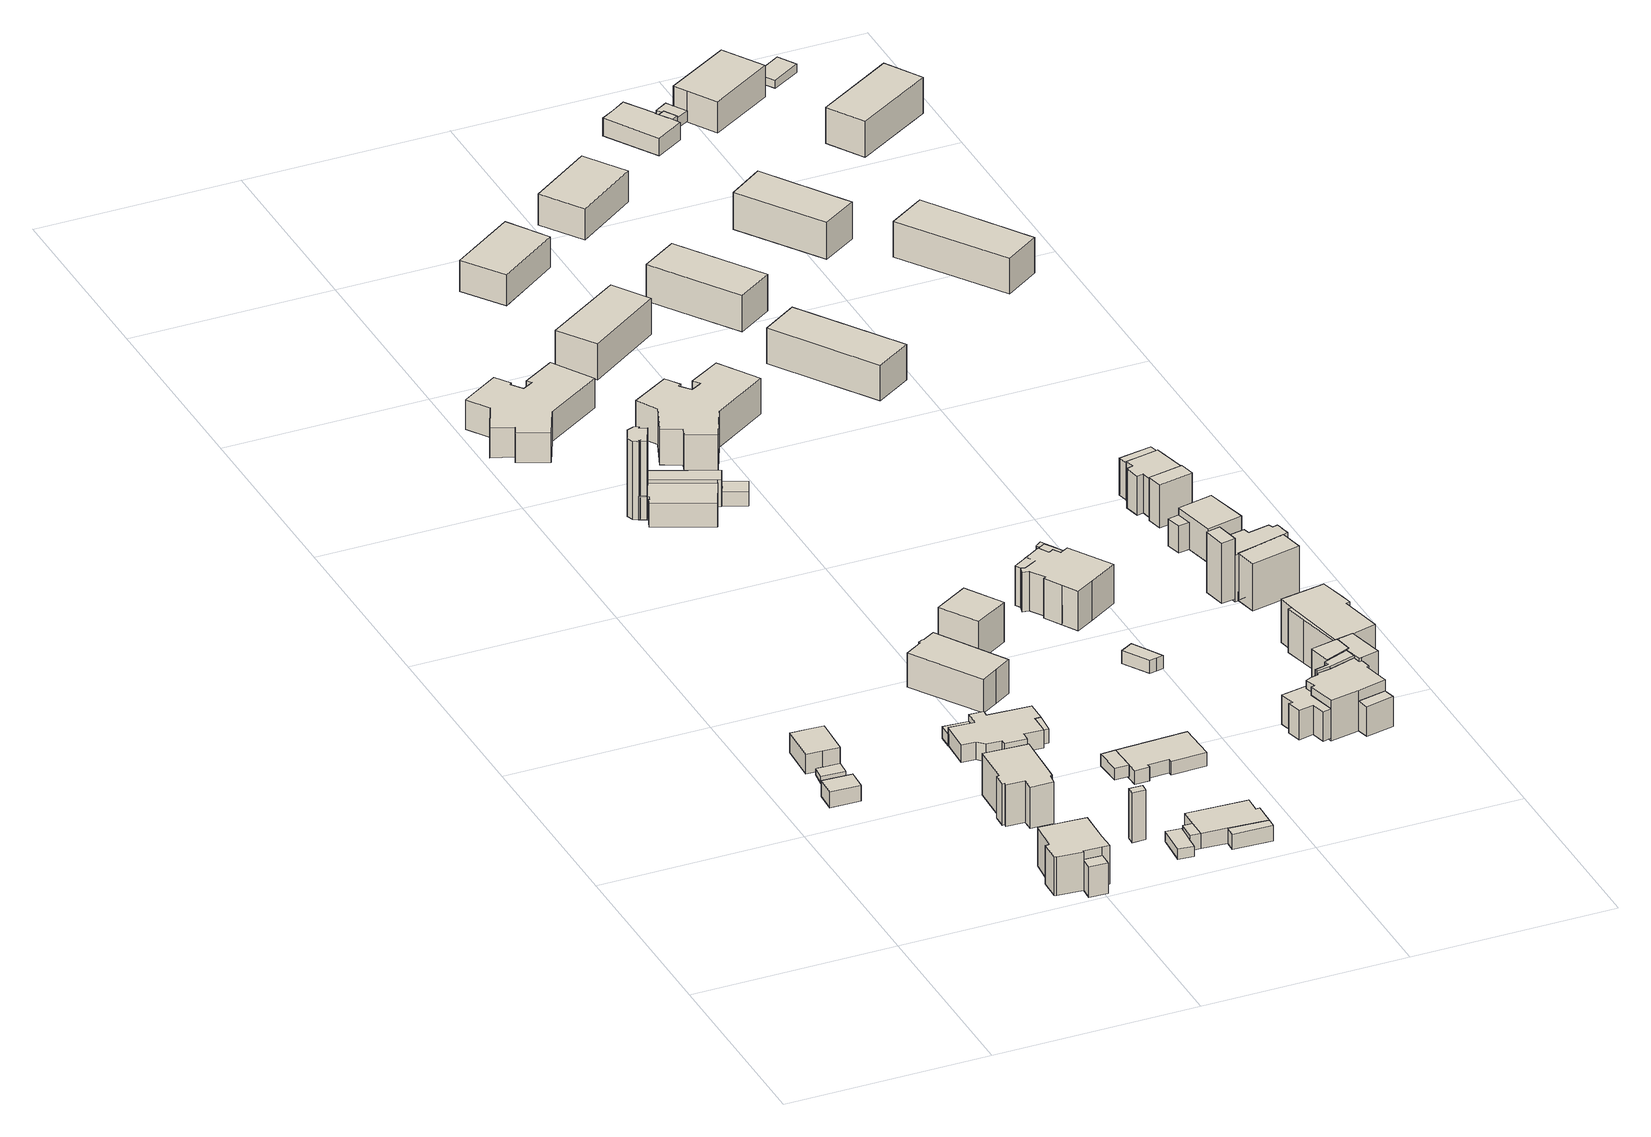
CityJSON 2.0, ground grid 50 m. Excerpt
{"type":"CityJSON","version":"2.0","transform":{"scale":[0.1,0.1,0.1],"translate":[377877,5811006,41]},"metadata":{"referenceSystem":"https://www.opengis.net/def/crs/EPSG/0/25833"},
"CityObjects":{
"building1":{"type":"Building","attributes":{"Gemeindeschluessel":"11000006","BezugspunktDach":"2200","function":"31001_2463","measuredHeight":3.98,"storeysAboveGround":1},"address":[{"country":"Germany","locality":"Berlin","thoroughfareNumber":"14 (1)","thoroughfareName":"Rolandstraße"}],"geometry":[{"type":"Solid","lod":"1","boundaries":[[[[0,1,2,3]],[[4,5,6,7]],[[4,7,3,2]],[[5,4,2,1]],[[6,5,1,0]],[[7,6,0,3]]]]}]},
"building2":{"type":"Building","attributes":{"Gemeindeschluessel":"11000006","BezugspunktDach":"2200","function":"31001_2463","measuredHeight":1.69,"storeysAboveGround":1},"address":[{"country":"Germany","locality":"Berlin","thoroughfareNumber":"16 (1)","thoroughfareName":"Rolandstraße"}],"geometry":[{"type":"Solid","lod":"1","boundaries":[[[[8,9,10,11]],[[12,13,14,15]],[[12,15,11,10]],[[13,12,10,9]],[[14,13,9,8]],[[15,14,8,11]]]]}]},
"building3":{"type":"Building","attributes":{"Gemeindeschluessel":"11000006","BezugspunktDach":"2200","function":"31001_1010","measuredHeight":6.37,"storeysAboveGround":1},"address":[{"country":"Germany","locality":"Berlin","thoroughfareNumber":"16","thoroughfareName":"Rolandstraße"}],"geometry":[{"type":"Solid","lod":"1","boundaries":[[[[16,17,18,19,20,21]],[[22,23,24,25,26,27]],[[22,27,21,20]],[[23,22,20,19]],[[24,23,19,18]],[[25,24,18,17]],[[26,25,17,16]],[[27,26,16,21]]]]}]},
"building4":{"type":"Building","attributes":{"Gemeindeschluessel":"11000006","function":"31001_1010"},"address":[{"country":"Germany","locality":"Berlin","thoroughfareNumber":"9","thoroughfareName":"Rolandstraße"}],"children":["building4-1","building4-2"]},
"building4-1":{"type":"BuildingPart","attributes":{"BezugspunktDach":"2200","measuredHeight":12.74,"storeysAboveGround":2},"parents":["building4"],"geometry":[{"type":"MultiSurface","lod":"1","boundaries":[[[28,29,30,31,32,33,34,35,36,37,38]],[[39,40,41,42,43,44,45,46,47,48,49]],[[39,49,38,37]],[[40,39,37,36]],[[41,40,36,35]],[[42,41,35,34]],[[43,42,34,33]],[[44,43,33,32]],[[45,44,32,31]],[[50,51,31,30]],[[52,50,46,30,29]],[[48,47,29,28]],[[49,48,28,38]],[[46,45,51,50]],[[47,46,50,52]]]}]},
"building4-2":{"type":"BuildingPart","attributes":{"BezugspunktDach":"2200","measuredHeight":7.76,"storeysAboveGround":2},"parents":["building4"],"geometry":[{"type":"Solid","lod":"1","boundaries":[[[[53,51,50,52,54]],[[47,46,45,55,56]],[[47,56,54,52]],[[55,45,51,53]],[[56,55,53,54]],[[46,47,52,50]],[[45,46,50,51]]]]}]},
"building5":{"type":"Building","attributes":{"Gemeindeschluessel":"11000006","BezugspunktDach":"2200","function":"31001_1010","measuredHeight":10.6,"storeysAboveGround":2},"address":[{"country":"Germany","locality":"Berlin","thoroughfareNumber":"13","thoroughfareName":"Rolandstraße"}],"geometry":[{"type":"Solid","lod":"1","boundaries":[[[[57,58,59,60,61,62,63,64,65,66,67,68]],[[69,70,71,72,73,74,75,76,77,78,79,80]],[[69,80,68,67]],[[70,69,67,66]],[[71,70,66,65]],[[72,71,65,64]],[[73,72,64,63]],[[74,73,63,62]],[[75,74,62,61]],[[76,75,61,60]],[[77,76,60,59]],[[78,77,59,58]],[[79,78,58,57]],[[80,79,57,68]]]]}]},
"building6":{"type":"Building","attributes":{"Gemeindeschluessel":"11000006","BezugspunktDach":"2200","function":"31001_2463","measuredHeight":2.96,"storeysAboveGround":1},"address":[{"country":"Germany","locality":"Berlin","thoroughfareNumber":"15 (1)","thoroughfareName":"Rolandstraße"}],"geometry":[{"type":"Solid","lod":"1","boundaries":[[[[81,82,83,84]],[[85,86,87,88]],[[85,88,84,83]],[[86,85,83,82]],[[87,86,82,81]],[[88,87,81,84]]]]}]},
"building7":{"type":"Building","attributes":{"Gemeindeschluessel":"11000006","BezugspunktDach":"2200","function":"31001_1000","measuredHeight":12.7,"storeysAboveGround":1},"address":[{"country":"Germany","locality":"Berlin","thoroughfareNumber":"9 (1)","thoroughfareName":"Rolandstraße"}],"geometry":[{"type":"Solid","lod":"1","boundaries":[[[[89,90,91,92]],[[93,94,95,96]],[[93,96,92,91]],[[94,93,91,90]],[[95,94,90,89]],[[96,95,89,92]]]]}]},
"building8":{"type":"Building","attributes":{"Gemeindeschluessel":"11000006","BezugspunktDach":"2200","function":"31001_1010","measuredHeight":4.6,"storeysAboveGround":1},"address":[{"country":"Germany","locality":"Berlin","thoroughfareNumber":"15","thoroughfareName":"Rolandstraße"}],"geometry":[{"type":"Solid","lod":"1","boundaries":[[[[97,98,99,100,101,102,103,104,105,106,107,108,109,110,111,112]],[[113,114,115,116,117,118,119,120,121,122,123,124,125,126,127,128]],[[113,128,112,111]],[[114,113,111,110]],[[115,114,110,109]],[[116,115,109,108]],[[117,116,108,107]],[[118,117,107,106]],[[119,118,106,105]],[[120,119,105,104]],[[121,120,104,103]],[[122,121,103,102]],[[123,122,102,101]],[[124,123,101,100]],[[125,124,100,99]],[[126,125,99,98]],[[127,126,98,97]],[[128,127,97,112]]]]}]},
"building9":{"type":"Building","attributes":{"Gemeindeschluessel":"11000006","BezugspunktDach":"2200","function":"31001_2463","measuredHeight":2.56,"storeysAboveGround":1},"address":[{"country":"Germany","locality":"Berlin","thoroughfareNumber":"11 (1)","thoroughfareName":"Rolandstraße"}],"geometry":[{"type":"Solid","lod":"1","boundaries":[[[[129,130,131,132,133,134,135]],[[136,137,138,139,140,141,142]],[[136,142,135,134]],[[137,136,134,133]],[[138,137,133,132]],[[139,138,132,131]],[[140,139,131,130]],[[141,140,130,129]],[[142,141,129,135]]]]}]},
"building10":{"type":"Building","attributes":{"Gemeindeschluessel":"11000006","BezugspunktDach":"2200","function":"51009_1610","measuredHeight":3.6,"storeysAboveGround":0},"address":[{"country":"Germany","locality":"Berlin"}],"geometry":[{"type":"Solid","lod":"1","boundaries":[[[[143,105,104,103]],[[144,145,146,147]],[[144,147,103,104]],[[145,144,104,105]],[[146,145,105,143]],[[147,146,143,103]]]]}]},
"building11":{"type":"Building","attributes":{"Gemeindeschluessel":"11000006","BezugspunktDach":"2200","function":"31001_1010","measuredHeight":10.45,"storeysAboveGround":2},"address":[{"country":"Germany","locality":"Berlin","thoroughfareNumber":"19, 19A, 19B","thoroughfareName":"Altvaterstraße"}],"geometry":[{"type":"Solid","lod":"1","boundaries":[[[[148,149,150,151,152,153,154,155,156,157]],[[158,159,160,161,162,163,164,165,166,167]],[[158,167,157,156]],[[159,158,156,155]],[[160,159,155,154]],[[161,160,154,153]],[[162,161,153,152]],[[163,162,152,151]],[[164,163,151,150]],[[165,164,150,149]],[[166,165,149,148]],[[167,166,148,157]]]]}]},
"building12":{"type":"Building","attributes":{"Gemeindeschluessel":"11000006","BezugspunktDach":"2200","function":"31001_1010","measuredHeight":7.57,"storeysAboveGround":2},"address":[{"country":"Germany","locality":"Berlin","thoroughfareNumber":"124A","thoroughfareName":"Am Schlachtensee"}],"geometry":[{"type":"Solid","lod":"1","boundaries":[[[[168,169,170,171,172,173,174,175,176,177,178,179,180,181,182]],[[183,184,185,186,187,188,189,190,191,192,193,194,195,196,197]],[[183,197,182,181]],[[184,183,181,180]],[[185,184,180,179]],[[186,185,179,178]],[[187,186,178,177]],[[188,187,177,176]],[[189,188,176,175]],[[190,189,175,174]],[[191,190,174,173]],[[192,191,173,172]],[[193,192,172,171]],[[194,193,171,170]],[[195,194,170,169]],[[196,195,169,168]],[[197,196,168,182]]]]}]},
"building13":{"type":"Building","attributes":{"Gemeindeschluessel":"11000006","function":"31001_1010"},"address":[{"country":"Germany","locality":"Berlin","thoroughfareNumber":"128","thoroughfareName":"Am Schlachtensee"}],"children":["building13-1","building13-2","building13-3"]},
"building13-1":{"type":"BuildingPart","attributes":{"BezugspunktDach":"2200","measuredHeight":7.8,"storeysAboveGround":2},"parents":["building13"],"geometry":[{"type":"MultiSurface","lod":"1","boundaries":[[[198,199,200,201,202,203,204,205,206,207,208,209,210,211]],[[212,213,214,215,216,217,218,219,220,221,222,223,224,225]],[[212,225,226,227,228]],[[213,212,210,228,229]],[[214,213,229,230,208]],[[215,214,230,231]],[[216,215,207,231,232]],[[217,216,206,232,233]],[[218,217,205,204]],[[219,218,204,203]],[[220,219,203,202]],[[221,220,202,201]],[[222,221,201,200]],[[223,222,200,199]],[[224,223,199,198]],[[225,224,198,211]],[[228,227,226,211,210]],[[229,228,210,209]],[[209,208,230,229]],[[231,230,208,207]],[[232,231,207,206]],[[233,232,206,205]]]}]},
"building13-2":{"type":"BuildingPart","attributes":{"BezugspunktDach":"2200","measuredHeight":7.59,"storeysAboveGround":2},"parents":["building13"],"geometry":[{"type":"MultiSurface","lod":"1","boundaries":[[[234,235,236,237,238,239]],[[240,241,242,243,218,244]],[[240,244,245,246]],[[241,240,238,237]],[[242,241,237,236]],[[243,242,236,235]],[[218,243,235,234]],[[244,218,217,233,245,239]],[[234,247,205,204,218]],[[246,245,248,239,238]],[[205,217,218,204]],[[239,245,233,205,247]]]}]},
"building13-3":{"type":"BuildingPart","attributes":{"BezugspunktDach":"2200","measuredHeight":19.91,"storeysAboveGround":2},"parents":["building13"],"geometry":[{"type":"MultiSurface","lod":"1","boundaries":[[[249,250,251,252,253,254,255,256,257,258,259,260]],[[261,262,246,245,233,231,230,229,228,227,263,264]],[[261,264,260,259]],[[262,261,259,258]],[[246,262,258,257]],[[239,238,246,257,256]],[[233,245,256,255]],[[231,207,206,205,233,255,254]],[[208,207,254,253]],[[229,209,208,253,252]],[[228,210,209,252,251]],[[211,210,265,251,250]],[[263,227,250,249]],[[264,263,249,260]],[[245,246,238,239]],[[232,206,207,231]],[[233,205,206,232]],[[230,231,207,208]],[[230,266,208,209,229]],[[229,209,210,228]],[[227,228,265,210,211]]]}]},
"building14":{"type":"Building","attributes":{"Gemeindeschluessel":"11000006","BezugspunktDach":"2200","function":"31001_2463","measuredHeight":3.05,"storeysAboveGround":1},"address":[{"country":"Germany","locality":"Berlin","thoroughfareNumber":"11A (1)","thoroughfareName":"Rolandstraße"}],"geometry":[{"type":"Solid","lod":"1","boundaries":[[[[267,268,269,270]],[[271,272,273,274]],[[271,274,270,269]],[[272,271,269,268]],[[273,272,268,267]],[[274,273,267,270]]]]}]},
"building15":{"type":"Building","attributes":{"Gemeindeschluessel":"11000006","function":"31001_1010"},"address":[{"country":"Germany","locality":"Berlin","thoroughfareNumber":"11","thoroughfareName":"Rolandstraße"}],"children":["building15-1","building15-2","building15-3"]},
"building15-1":{"type":"BuildingPart","attributes":{"BezugspunktDach":"2200","measuredHeight":3.89,"storeysAboveGround":1},"parents":["building15"],"geometry":[{"type":"Solid","lod":"1","boundaries":[[[[275,276,277,278,279,280,281,282]],[[283,284,285,286,287,288,289,290]],[[284,283,281,280]],[[285,284,280,279]],[[286,285,279,278]],[[287,286,278,277]],[[288,287,277,276]],[[290,289,275,282]],[[283,290,282,281]],[[289,288,276,275]]]]}]},
"building15-2":{"type":"BuildingPart","attributes":{"BezugspunktDach":"2200","measuredHeight":3.89,"storeysAboveGround":1},"parents":["building15"],"geometry":[{"type":"Solid","lod":"1","boundaries":[[[[282,281,291,292]],[[293,283,290,294]],[[293,294,292,291]],[[283,293,291,281]],[[294,290,282,292]],[[290,283,281,282]]]]}]},
"building15-3":{"type":"BuildingPart","attributes":{"BezugspunktDach":"2200","measuredHeight":3.89,"storeysAboveGround":1},"parents":["building15"],"geometry":[{"type":"Solid","lod":"1","boundaries":[[[[295,276,275,296]],[[289,288,297,298]],[[289,298,296,275]],[[297,288,276,295]],[[298,297,295,296]],[[288,289,275,276]]]]}]},
"building16":{"type":"Building","attributes":{"Gemeindeschluessel":"11000006","BezugspunktDach":"2200","function":"31001_1010","measuredHeight":3.56,"storeysAboveGround":1},"address":[{"country":"Germany","locality":"Berlin","thoroughfareNumber":"11A","thoroughfareName":"Rolandstraße"}],"geometry":[{"type":"Solid","lod":"1","boundaries":[[[[268,299,300,301,302,303,304,305,269]],[[306,307,308,309,310,311,312,313,314]],[[306,314,269,305]],[[307,306,305,304]],[[308,307,304,303]],[[309,308,303,302]],[[310,309,302,301]],[[311,310,301,300]],[[312,311,300,299]],[[313,312,299,268]],[[314,313,268,269]]]]}]},
"building17":{"type":"Building","attributes":{"Gemeindeschluessel":"11000006","BezugspunktDach":"2200","function":"31001_2460","measuredHeight":4.13,"storeysAboveGround":1},"address":[{"country":"Germany","locality":"Berlin","thoroughfareNumber":"128 (1)","thoroughfareName":"Am Schlachtensee"}],"geometry":[{"type":"Solid","lod":"1","boundaries":[[[[315,316,317,318,319,320]],[[321,322,323,324,325,326]],[[321,326,320,319]],[[322,321,319,318]],[[323,322,318,317]],[[324,323,317,316]],[[325,324,316,315]],[[326,325,315,320]]]]}]},
"building18":{"type":"Building","attributes":{"Gemeindeschluessel":"11000006","BezugspunktDach":"2200","function":"31001_1010","measuredHeight":12.45,"storeysAboveGround":2},"address":[{"country":"Germany","locality":"Berlin","thoroughfareNumber":"18","thoroughfareName":"Altvaterstraße"}],"geometry":[{"type":"Solid","lod":"1","boundaries":[[[[327,328,329,330]],[[331,332,333,334]],[[331,334,330,329]],[[332,331,329,328]],[[333,332,328,327]],[[334,333,327,330]]]]}]},
"building19":{"type":"Building","attributes":{"Gemeindeschluessel":"11000006","BezugspunktDach":"2200","function":"31001_1010","measuredHeight":9.22,"storeysAboveGround":2},"address":[{"country":"Germany","locality":"Berlin","thoroughfareNumber":"124","thoroughfareName":"Am Schlachtensee"}],"geometry":[{"type":"Solid","lod":"1","boundaries":[[[[335,336,337,338,339,340,341,342,343,344,345,346,347,348,349]],[[350,351,352,353,354,355,356,357,358,359,360,361,362,363,364]],[[350,364,349,348]],[[351,350,348,347]],[[352,351,347,346]],[[353,352,346,345]],[[354,353,345,344]],[[355,354,344,343]],[[356,355,343,342]],[[357,356,342,341]],[[358,357,341,340]],[[359,358,340,339]],[[360,359,339,338]],[[361,360,338,337]],[[362,361,337,336]],[[363,362,336,335]],[[364,363,335,349]]]]}]},
"building20":{"type":"Building","attributes":{"Gemeindeschluessel":"11000006","BezugspunktDach":"2200","function":"31001_1010","measuredHeight":11.26,"storeysAboveGround":2},"address":[{"country":"Germany","locality":"Berlin","thoroughfareNumber":"39, 41, 43","thoroughfareName":"Marinesteig"}],"geometry":[{"type":"Solid","lod":"1","boundaries":[[[[365,366,367,368]],[[369,370,371,372]],[[369,372,368,367]],[[370,369,367,366]],[[371,370,366,365]],[[372,371,365,368]]]]}]},
"building21":{"type":"Building","attributes":{"Gemeindeschluessel":"11000006","BezugspunktDach":"2200","function":"31001_1000","measuredHeight":3.62,"storeysAboveGround":1},"address":[{"country":"Germany","locality":"Berlin","thoroughfareNumber":"17 (2)","thoroughfareName":"Altvaterstraße"}],"geometry":[{"type":"Solid","lod":"1","boundaries":[[[[373,374,375,376,377]],[[378,379,380,381,382]],[[378,382,377,376]],[[379,378,376,375]],[[380,379,375,374]],[[381,380,374,373]],[[382,381,373,377]]]]}]},
"building22":{"type":"Building","attributes":{"Gemeindeschluessel":"11000006","BezugspunktDach":"2200","function":"31001_1010","measuredHeight":9.57,"storeysAboveGround":3},"address":[{"country":"Germany","locality":"Berlin","thoroughfareNumber":"40, 42","thoroughfareName":"Marinesteig"}],"geometry":[{"type":"Solid","lod":"1","boundaries":[[[[383,384,385,386]],[[387,388,389,390]],[[387,390,386,385]],[[388,387,385,384]],[[389,388,384,383]],[[390,389,383,386]]]]}]},
"building23":{"type":"Building","attributes":{"Gemeindeschluessel":"11000006","function":"31001_1010"},"address":[{"country":"Germany","locality":"Berlin","thoroughfareNumber":"17","thoroughfareName":"Altvaterstraße"}],"children":["building23-1","building23-2","building23-3"]},
"building23-1":{"type":"BuildingPart","attributes":{"BezugspunktDach":"2200","measuredHeight":10.04,"storeysAboveGround":2},"parents":["building23"],"geometry":[{"type":"Solid","lod":"1","boundaries":[[[[391,392,393,394,395,396,397,398,399,400,401,402,403,404,405,406]],[[407,408,409,410,411,412,413,414,415,416,417,418,419,420,421,422]],[[407,422,406,405]],[[408,407,405,404]],[[409,408,404,403]],[[410,409,403,402]],[[411,410,402,401]],[[412,411,401,400]],[[413,412,400,399]],[[414,413,399,398]],[[415,414,398,397]],[[416,415,397,396]],[[417,416,396,395]],[[418,417,395,394]],[[419,418,394,393]],[[420,419,393,392]],[[421,420,392,391]],[[422,421,391,406]]]]}]},
"building23-2":{"type":"BuildingPart","attributes":{"BezugspunktDach":"2200","measuredHeight":10.02,"storeysAboveGround":2},"parents":["building23"],"geometry":[{"type":"Solid","lod":"1","boundaries":[[[[391,423,424,405,406]],[[425,426,427,428,429]],[[425,429,406,405]],[[426,425,405,424]],[[427,426,424,423]],[[428,427,423,391]],[[429,428,391,406]]]]}]},
"building23-3":{"type":"BuildingPart","attributes":{"BezugspunktDach":"2200","measuredHeight":4.85,"storeysAboveGround":2},"parents":["building23"],"geometry":[{"type":"Solid","lod":"1","boundaries":[[[[430,431,432,433]],[[434,435,436,437]],[[434,437,433,432]],[[435,434,432,431]],[[436,435,431,430]],[[437,436,430,433]]]]}]},
"building24":{"type":"Building","attributes":{"Gemeindeschluessel":"11000006","BezugspunktDach":"2200","function":"31001_2463","measuredHeight":3.45,"storeysAboveGround":1},"address":[{"country":"Germany","locality":"Berlin","thoroughfareNumber":"17 (1)","thoroughfareName":"Altvaterstraße"}],"geometry":[{"type":"Solid","lod":"1","boundaries":[[[[438,439,440,441]],[[442,443,444,445]],[[442,445,441,440]],[[443,442,440,439]],[[444,443,439,438]],[[445,444,438,441]]]]}]},
"building25":{"type":"Building","attributes":{"Gemeindeschluessel":"11000006","BezugspunktDach":"2200","function":"31001_1000","measuredHeight":2.16,"storeysAboveGround":1},"address":[{"country":"Germany","locality":"Berlin","thoroughfareNumber":"2 (2)","thoroughfareName":"Krottnaurerstraße"}],"geometry":[{"type":"Solid","lod":"1","boundaries":[[[[446,447,448,449]],[[450,451,452,453]],[[450,453,449,448]],[[451,450,448,447]],[[452,451,447,446]],[[453,452,446,449]]]]}]},
"building26":{"type":"Building","attributes":{"Gemeindeschluessel":"11000006","function":"31001_1010"},"address":[{"country":"Germany","locality":"Berlin","thoroughfareNumber":"4, 6","thoroughfareName":"Krottnaurerstraße"}],"children":["building26-1","building26-2","building26-3","building26-4","building26-5","building26-6","building26-7","building26-8","building26-9"]},
"building26-1":{"type":"BuildingPart","attributes":{"BezugspunktDach":"2200","measuredHeight":11.11,"storeysAboveGround":3},"parents":["building26"],"geometry":[{"type":"MultiSurface","lod":"1","boundaries":[[[454,455,456,457,458,459,460,461,462,463,464]],[[465,466,467,468,469,470,471,472,473,474,475]],[[465,475,464,463]],[[466,476,477,463,462]],[[467,466,462,461]],[[468,467,461,460]],[[469,468,460,459]],[[470,469,459,458]],[[471,470,458,457]],[[475,474,454,464]],[[477,476,466,465]],[[472,471,457,456]],[[473,478,479,455]],[[472,480,456,479,478]],[[481,474,473,455,454]]]}]},
"building26-2":{"type":"BuildingPart","attributes":{"BezugspunktDach":"2200","measuredHeight":7.58,"storeysAboveGround":3},"parents":["building26"],"geometry":[{"type":"Solid","lod":"1","boundaries":[[[[482,483,484,485]],[[486,487,488,489]],[[487,486,484,483]],[[488,487,483,482]],[[489,488,482,485]],[[486,489,485,484]]]]}]},
"building26-3":{"type":"BuildingPart","attributes":{"BezugspunktDach":"2200","measuredHeight":10.4,"storeysAboveGround":3},"parents":["building26"],"geometry":[{"type":"MultiSurface","lod":"1","boundaries":[[[490,491,492,493,494,495,496,497,498,499,500,501,502,503,504,505]],[[506,507,508,509,510,511,512,513,514,515,516,517,486,489,518,519]],[[520,521,505,504]],[[506,519,522,523]],[[524,520,504,503]],[[507,506,525,523,526]],[[508,507,526,527,528,524,503,502]],[[509,508,502,501]],[[510,509,501,500]],[[515,514,496,495]],[[516,515,495,494]],[[517,516,494,493]],[[485,484,486,492,491]],[[518,489,491,490]],[[519,518,490,505],[529,522,521,530]],[[523,522,521,520]],[[526,523,525,520,524]],[[524,528,527,526]],[[510,500,499,511]],[[512,511,499,498]],[[513,512,498,497]],[[513,497,496,514]],[[489,486,484,485]],[[521,522,529,530]]]}]},
"building26-4":{"type":"BuildingPart","attributes":{"BezugspunktDach":"2200","measuredHeight":11.05,"storeysAboveGround":3},"parents":["building26"],"geometry":[{"type":"MultiSurface","lod":"1","boundaries":[[[531,532,533,534,535,536,537,538]],[[539,540,541,542,512,511,510,543]],[[539,543,538,537]],[[540,539,537,536]],[[541,540,536,535]],[[499,498,533,532]],[[500,499,511,532,531]],[[543,510,531,538]],[[542,541,535,534]],[[511,512,498,499]],[[510,511,499,500]]]}]},
"building26-5":{"type":"BuildingPart","attributes":{"BezugspunktDach":"2200","measuredHeight":11.18,"storeysAboveGround":3},"parents":["building26"],"geometry":[{"type":"MultiSurface","lod":"1","boundaries":[[[544,545,546,547]],[[478,548,541,549]],[[479,455,550,551,549,547,546]],[[535,534,552,544]],[[549,541,544,547]],[[478,473,455,479]],[[473,553,551,550,455]],[[548,478,546,545]],[[541,542,534,535]],[[542,548,545,552,534]]]}]},
"building26-6":{"type":"BuildingPart","attributes":{"BezugspunktDach":"2200","measuredHeight":11.21,"storeysAboveGround":3},"parents":["building26"],"geometry":[{"type":"MultiSurface","lod":"1","boundaries":[[[545,552,554,555,556,557,558,546]],[[472,471,559,514,513,542,548,478]],[[560,456,479,478,546,558]],[[471,457,456,561,558,557]],[[559,471,557,556]],[[514,559,556,555]],[[497,496,555,554]],[[534,533,498,497,554,552]],[[562,512,542]],[[545,548,545,546]],[[472,478,479,456,560]],[[472,561,456,457,471]],[[513,514,496,497]],[[513,497,498,512,562]],[[542,512,498,533,534]],[[548,542,534,552,545]],[[478,548,545,546]]]}]},
"building26-7":{"type":"BuildingPart","attributes":{"BezugspunktDach":"2200","measuredHeight":11.11,"storeysAboveGround":3},"parents":["building26"],"geometry":[{"type":"Solid","lod":"1","boundaries":[[[[563,550,455,454,564]],[[474,473,551,565,566]],[[474,566,564,454]],[[565,551,550,563]],[[566,565,563,564]],[[474,454,455,473]],[[551,473,455,550]]]]}]},
"building26-8":{"type":"BuildingPart","attributes":{"BezugspunktDach":"2200","measuredHeight":9.37,"storeysAboveGround":3},"parents":["building26"],"geometry":[{"type":"Solid","lod":"1","boundaries":[[[[477,476,567,568]],[[569,466,465,570]],[[569,570,568,567]],[[466,569,567,476]],[[570,465,477,568]],[[465,466,476,477]]]]}]},
"building26-9":{"type":"BuildingPart","attributes":{"BezugspunktDach":"2200","measuredHeight":7.49,"storeysAboveGround":3},"parents":["building26"],"geometry":[{"type":"Solid","lod":"1","boundaries":[[[[571,572,573,530,521,520,524,528,574,575,576,577]],[[578,579,580,527,526,523,522,529,581,582,583,584]],[[578,584,577,576]],[[579,578,576,575]],[[580,579,575,574]],[[527,580,574,528]],[[581,529,530,573]],[[582,581,573,572]],[[583,582,572,571]],[[584,583,571,577]],[[527,528,524,526]],[[523,526,524,520]],[[522,523,520,521]],[[522,521,530,529]]]]}]},
"building27":{"type":"Building","attributes":{"Gemeindeschluessel":"11000006","BezugspunktDach":"2200","function":"31001_1010","measuredHeight":11.4,"storeysAboveGround":2},"address":[{"country":"Germany","locality":"Berlin","thoroughfareNumber":"37","thoroughfareName":"Marinesteig"}],"geometry":[{"type":"Solid","lod":"1","boundaries":[[[[585,586,587,588]],[[589,590,591,592]],[[589,592,588,587]],[[590,589,587,586]],[[591,590,586,585]],[[592,591,585,588]]]]}]},
"building28":{"type":"Building","attributes":{"Gemeindeschluessel":"11000006","BezugspunktDach":"2200","function":"31001_1010","measuredHeight":11.36,"storeysAboveGround":2},"address":[{"country":"Germany","locality":"Berlin","thoroughfareNumber":"122, 122A, 122B, 122C","thoroughfareName":"Am Schlachtensee"}],"geometry":[{"type":"Solid","lod":"1","boundaries":[[[[593,594,595,596]],[[597,598,599,600]],[[597,600,596,595]],[[598,597,595,594]],[[599,598,594,593]],[[600,599,593,596]]]]}]},
"building29":{"type":"Building","attributes":{"Gemeindeschluessel":"11000006","BezugspunktDach":"2200","function":"31001_1010","measuredHeight":10.23,"storeysAboveGround":3},"address":[{"country":"Germany","locality":"Berlin","thoroughfareNumber":"36, 38","thoroughfareName":"Marinesteig"}],"geometry":[{"type":"Solid","lod":"1","boundaries":[[[[601,602,603,604,605]],[[606,607,608,609,610]],[[606,610,605,604]],[[607,606,604,603]],[[608,607,603,602]],[[609,608,602,601]],[[610,609,601,605]]]]}]},
"building30":{"type":"Building","attributes":{"Gemeindeschluessel":"11000006","function":"31001_1010"},"address":[{"country":"Germany","locality":"Berlin","thoroughfareNumber":"2B","thoroughfareName":"Krottnaurerstraße"}],"children":["building30-1","building30-2","building30-3"]},
"building30-1":{"type":"BuildingPart","attributes":{"BezugspunktDach":"2200","measuredHeight":12.66,"storeysAboveGround":3},"parents":["building30"],"geometry":[{"type":"MultiSurface","lod":"1","boundaries":[[[611,612,613,614,615,616,617,618,619,620,621,622,623,624,625,626,627]],[[628,629,630,631,632,633,634,635,636,637,638,639,640,641,642,643,644]],[[628,644,627,626]],[[629,628,626,625]],[[630,629,625,624]],[[631,630,624,623]],[[632,631,623,622]],[[633,632,622,621]],[[634,633,621,620]],[[635,634,620,619]],[[636,635,619,618]],[[637,636,618,617]],[[638,637,617,616]],[[639,638,645,639,615]],[[641,640,614,613]],[[642,641,613,646,647]],[[643,642,647,648]],[[644,643,611,648,649,627]],[[615,639,645,650]],[[616,650,645,638]],[[640,639,615,614]],[[647,646,613,612]],[[648,647,612,611]],[[627,649,648,611]]]}]},
"building30-2":{"type":"BuildingPart","attributes":{"BezugspunktDach":"2200","measuredHeight":13.14,"storeysAboveGround":3},"parents":["building30"],"geometry":[{"type":"MultiSurface","lod":"1","boundaries":[[[651,652,653,654,655,656]],[[645,638,657,658,640,639]],[[650,615,639,656,655]],[[638,616,650,645,655,654]],[[657,638,654,653]],[[658,657,653,652]],[[640,658,652,651]],[[639,615,614,651,656]],[[645,639,615,650]],[[650,616,638,645]],[[640,614,615,639]]]}]},
"building30-3":{"type":"BuildingPart","attributes":{"BezugspunktDach":"2200","measuredHeight":18,"storeysAboveGround":3},"parents":["building30"],"geometry":[{"type":"MultiSurface","lod":"1","boundaries":[[[659,660,661,662]],[[649,646,663,664]],[[649,664,662,661]],[[613,612,611,627,661,660]],[[663,646,660,659]],[[664,663,659,662]],[[646,647,612,613]],[[647,648,611,612]],[[648,649,627,611]]]}]},
"building31":{"type":"Building","attributes":{"Gemeindeschluessel":"11000006","function":"31001_1010"},"address":[{"country":"Germany","locality":"Berlin","thoroughfareNumber":"2A","thoroughfareName":"Krottnaurerstraße"}],"children":["building31-1","building31-2"]},
"building31-1":{"type":"BuildingPart","attributes":{"BezugspunktDach":"2200","measuredHeight":10.36,"storeysAboveGround":2},"parents":["building31"],"geometry":[{"type":"MultiSurface","lod":"1","boundaries":[[[665,666,667,668]],[[669,670,671,672]],[[669,672,668,667]],[[670,669,667,666]],[[671,670,666,665]],[[673,674,675,671,665,668]],[[672,676,675,674,673]]]}]},
"building31-2":{"type":"BuildingPart","attributes":{"BezugspunktDach":"2200","measuredHeight":6.92,"storeysAboveGround":2},"parents":["building31"],"geometry":[{"type":"Solid","lod":"1","boundaries":[[[[677,674,673,678]],[[672,675,679,680]],[[672,680,678,673]],[[679,675,674,677]],[[680,679,677,678]],[[675,672,673,674]]]]}]},
"building32":{"type":"Building","attributes":{"Gemeindeschluessel":"11000006","BezugspunktDach":"2200","function":"31001_2463","measuredHeight":11.94,"storeysAboveGround":1},"address":[{"country":"Germany","locality":"Berlin","thoroughfareNumber":"2 (1)","thoroughfareName":"Krottnaurerstraße"}],"geometry":[{"type":"Solid","lod":"1","boundaries":[[[[681,682,683,684]],[[685,686,687,688]],[[685,688,684,683]],[[686,685,683,682]],[[687,686,682,681]],[[688,687,681,684]]]]}]},
"building33":{"type":"Building","attributes":{"Gemeindeschluessel":"11000006","function":"31001_1010"},"address":[{"country":"Germany","locality":"Berlin","thoroughfareNumber":"2","thoroughfareName":"Krottnaurerstraße"}],"children":["building33-1","building33-2"]},
"building33-1":{"type":"BuildingPart","attributes":{"BezugspunktDach":"2200","measuredHeight":11.13,"storeysAboveGround":2},"parents":["building33"],"geometry":[{"type":"MultiSurface","lod":"1","boundaries":[[[689,690,691,692,693,694,695,696,697,698]],[[699,700,701,702,703,704,705,706,707,708]],[[699,708,698,697]],[[700,699,697,696]],[[709,710,696,695]],[[701,700,711,712]],[[702,701,695,694],[713,714,709,712]],[[703,702,694,693]],[[704,703,693,692]],[[705,704,692,691]],[[706,705,691,690]],[[707,706,690,689]],[[708,707,689,698]],[[712,711,710,709]],[[709,714,713,712]]]}]},
"building33-2":{"type":"BuildingPart","attributes":{"BezugspunktDach":"2200","measuredHeight":10.81,"storeysAboveGround":2},"parents":["building33"],"geometry":[{"type":"MultiSurface","lod":"1","boundaries":[[[710,714,715,716]],[[717,713,711,718]],[[717,718,716,715]],[[713,717,715,714]],[[718,711,710,716]],[[711,712,709,710]],[[713,714,709,712]]]}]},
"building34":{"type":"Building","attributes":{"Gemeindeschluessel":"11000006","BezugspunktDach":"2200","function":"31001_1010","measuredHeight":11.65,"storeysAboveGround":3},"address":[{"country":"Germany","locality":"Berlin","thoroughfareNumber":"35","thoroughfareName":"Marinesteig"}],"geometry":[{"type":"Solid","lod":"1","boundaries":[[[[719,720,721,722]],[[723,724,725,726]],[[723,726,722,721]],[[724,723,721,720]],[[725,724,720,719]],[[726,725,719,722]]]]}]},
"building35":{"type":"Building","attributes":{"Gemeindeschluessel":"11000006","function":"31001_1010"},"address":[{"country":"Germany","locality":"Berlin","thoroughfareNumber":"34A","thoroughfareName":"Marinesteig"}],"children":["building35-1","building35-2"]},
"building35-1":{"type":"BuildingPart","attributes":{"BezugspunktDach":"2200","measuredHeight":5.73,"storeysAboveGround":1},"parents":["building35"],"geometry":[{"type":"MultiSurface","lod":"1","boundaries":[[[727,728,729,730,731,732,733,734,735]],[[736,737,738,739,740,741,742,743,744]],[[736,744,735,734]],[[737,736,734,733]],[[738,737,733,732]],[[739,738,732,731]],[[745,746,739,731,730]],[[741,740,730,729]],[[742,741,729,728]],[[743,742,728,727]],[[744,743,727,735]],[[740,739,746,745]]]}]},
"building35-2":{"type":"BuildingPart","attributes":{"BezugspunktDach":"2200","measuredHeight":3.34,"storeysAboveGround":1},"parents":["building35"],"geometry":[{"type":"MultiSurface","lod":"1","boundaries":[[[745,747,748,749,750,746]],[[738,751,752,741,740,739]],[[738,739,746,750]],[[751,738,750,749]],[[752,751,749,748]],[[741,752,748,747]],[[740,741,747,745]],[[739,740,745,746,753]]]}]},
"building36":{"type":"Building","attributes":{"Gemeindeschluessel":"11000006","BezugspunktDach":"2200","function":"31001_2463","measuredHeight":2.67,"storeysAboveGround":1},"address":[{"country":"Germany","locality":"Berlin","thoroughfareNumber":"34A (1)","thoroughfareName":"Marinesteig"}],"geometry":[{"type":"Solid","lod":"1","boundaries":[[[[754,755,756,757,758,759]],[[760,761,762,763,764,765]],[[760,765,759,758]],[[761,760,758,757]],[[762,761,757,756]],[[763,762,756,755]],[[764,763,755,754]],[[765,764,754,759]]]]}]},
"building37":{"type":"Building","attributes":{"Gemeindeschluessel":"11000006","BezugspunktDach":"2200","function":"31001_1010","measuredHeight":11.33,"storeysAboveGround":2},"address":[{"country":"Germany","locality":"Berlin","thoroughfareNumber":"120, 120A, 120B, 120C","thoroughfareName":"Am Schlachtensee"}],"geometry":[{"type":"Solid","lod":"1","boundaries":[[[[766,767,768,769]],[[770,771,772,773]],[[770,773,769,768]],[[771,770,768,767]],[[772,771,767,766]],[[773,772,766,769]]]]}]},
"building38":{"type":"Building","attributes":{"Gemeindeschluessel":"11000006","BezugspunktDach":"2200","function":"31001_1010","measuredHeight":9.81,"storeysAboveGround":3},"address":[{"country":"Germany","locality":"Berlin","thoroughfareNumber":"32, 34","thoroughfareName":"Marinesteig"}],"geometry":[{"type":"Solid","lod":"1","boundaries":[[[[774,775,776,777,778]],[[779,780,781,782,783]],[[779,783,778,777]],[[780,779,777,776]],[[781,780,776,775]],[[782,781,775,774]],[[783,782,774,778]]]]}]},
"building39":{"type":"Building","attributes":{"Gemeindeschluessel":"11000006","BezugspunktDach":"2200","function":"31001_2460","measuredHeight":2.09,"storeysAboveGround":1},"address":[{"country":"Germany","locality":"Berlin","thoroughfareNumber":"32 (1)","thoroughfareName":"Marinesteig"}],"geometry":[{"type":"Solid","lod":"1","boundaries":[[[[784,785,786,787]],[[788,789,790,791]],[[788,791,787,786]],[[789,788,786,785]],[[790,789,785,784]],[[791,790,784,787]]]]}]},
"building40":{"type":"Building","attributes":{"Gemeindeschluessel":"11000006","BezugspunktDach":"2200","function":"31001_1010","measuredHeight":11.28,"storeysAboveGround":3},"address":[{"country":"Germany","locality":"Berlin","thoroughfareNumber":"17, 19, 21","thoroughfareName":"Marinesteig"}],"geometry":[{"type":"Solid","lod":"1","boundaries":[[[[792,793,794,795]],[[796,797,798,799]],[[796,799,795,794]],[[797,796,794,793]],[[798,797,793,792]],[[799,798,792,795]]]]}]}
},
"vertices":[
[170,576,54],[173,626,54],[99,629,54],[96,578,54],[99,629,14],[173,626,14],[170,576,14],[96,578,14],
[178,674,33],[180,710,33],[123,712,33],[119,676,33],[123,712,16],[180,710,16],[178,674,16],[119,676,16],
[139,711,74],[180,710,74],[185,806,74],[144,808,74],[104,809,74],[99,713,74],[104,809,24],[144,808,24],[185,806,24],[180,710,24],[139,711,24],[99,713,24],
[401,46,110],[463,41,110],[463,44,110],[508,42,110],[526,42,110],[525,83,110],[528,168,110],[413,175,110],[406,99,110],[397,99,110],[395,47,110],[397,99,11],[406,99,11],[413,175,11],[528,168,11],[525,83,11],[526,42,11],[508,42,11],[463,44,11],[463,41,11],[401,46,11],[395,47,11],[463,44,89],[508,42,89],[463,41,89],
[506,7,89],[461,10,89],[506,7,11],[461,10,11],
[420,366,114],[419,358,114],[464,356,114],[464,328,114],[520,327,114],[523,354,114],[528,355,114],[535,494,114],[426,500,114],[422,401,114],[415,399,114],[414,366,114],[415,399,8],[422,401,8],[426,500,8],[535,494,8],[528,355,8],[523,354,8],[520,327,8],[464,328,8],[464,356,8],[419,358,8],[420,366,8],[414,366,8],
[497,696,49],[497,731,49],[436,734,49],[435,700,49],[436,734,19],[497,731,19],[497,696,19],[435,700,19],
[667,164,148],[668,184,148],[635,185,148],[634,164,148],[635,185,21],[668,184,21],[667,164,21],[634,164,21],
[466,621,66],[482,604,66],[519,601,66],[520,589,66],[572,585,66],[574,607,66],[621,605,66],[622,657,66],[637,657,66],[638,707,66],[531,713,66],[533,730,66],[497,731,66],[497,696,66],[435,700,66],[431,623,66],[435,700,20],[497,696,20],[497,731,20],[533,730,20],[531,713,20],[638,707,20],[637,657,20],[622,657,20],[621,605,20],[574,607,20],[572,585,20],[520,589,20],[519,601,20],[482,604,20],[466,621,20],[431,623,20],
[734,56,47],[736,85,47],[740,129,47],[740,130,47],[740,136,47],[702,139,47],[697,60,47],[702,139,21],[740,136,21],[740,130,21],[740,129,21],[736,85,21],[734,56,21],[697,60,21],
[633,605,66],[622,657,30],[637,657,30],[633,605,30],[621,605,30],
[562,794,105],[603,820,105],[645,846,105],[541,1017,105],[509,998,105],[506,999,105],[496,993,105],[495,992,105],[497,989,105],[454,962,105],[497,989,18],[495,992,18],[496,993,18],[506,999,18],[509,998,18],[541,1017,18],[645,846,18],[603,820,18],[562,794,18],[454,962,18],
[59,2171,105],[49,2150,105],[121,2118,105],[159,2197,105],[301,2287,105],[240,2387,105],[160,2338,105],[170,2327,105],[142,2311,105],[122,2338,105],[127,2344,105],[102,2381,105],[7,2321,105],[42,2268,105],[7,2191,105],[42,2268,29],[7,2321,29],[102,2381,29],[127,2344,29],[122,2338,29],[142,2311,29],[170,2327,29],[160,2338,29],[240,2387,29],[301,2287,29],[159,2197,29],[121,2118,29],[49,2150,29],[59,2171,29],[7,2191,29],
[229,1833,75],[224,1821,75],[222,1822,75],[215,1806,75],[352,1745,75],[370,1784,75],[387,1823,75],[247,1885,75],[229,1847,75],[225,1837,75],[211,1844,75],[213,1847,75],[209,1849,75],[207,1843,75],[209,1849,15],[213,1847,15],[211,1844,15],[225,1837,15],[229,1847,15],[247,1885,15],[387,1823,15],[370,1784,15],[352,1745,15],[215,1806,15],[222,1822,15],[224,1821,15],[229,1833,15],[207,1843,15],[207,1843,46],[207,1843,16],[209,1849,16],[213,1847,16],[211,1844,16],[225,1837,16],[229,1847,16],[247,1885,16],
[387,1823,83],[395,1819,83],[412,1856,83],[246,1929,83],[232,1897,83],[229,1893,83],[232,1897,15],[246,1929,15],[412,1856,15],[395,1819,15],[229,1893,15],[229,1893,16],[232,1897,16],[247,1885,83],[229,1893,25],
[195,1848,216],[207,1843,216],[209,1849,216],[213,1847,216],[211,1844,216],[225,1837,216],[247,1885,216],[229,1893,216],[232,1897,216],[220,1902,216],[203,1896,216],[189,1865,216],[203,1896,16],[220,1902,16],[195,1848,16],[189,1865,16],[209,1849,42],[211,1844,27],
[708,422,48],[743,423,48],[741,491,48],[705,489,48],[741,491,18],[743,423,18],[708,422,18],[705,489,18],
[825,79,58],[921,73,58],[923,127,58],[913,127,58],[915,167,58],[764,174,58],[763,129,58],[763,83,58],[763,129,19],[764,174,19],[915,167,19],[913,127,19],[923,127,19],[921,73,19],[825,79,19],[763,83,19],
[740,129,58],[736,85,58],[740,129,19],[736,85,19],
[920,48,58],[823,52,58],[920,48,19],[823,52,19],
[744,395,48],[780,396,48],[780,406,48],[833,408,48],[833,398,48],[919,401,48],[916,497,48],[916,497,13],[919,401,13],[833,398,13],[833,408,13],[780,406,13],[780,396,13],[744,395,13],[743,423,13],[741,491,13],
[449,1795,54],[457,1813,54],[465,1832,54],[412,1856,54],[404,1837,54],[395,1819,54],[404,1837,16],[412,1856,16],[465,1832,16],[457,1813,16],[449,1795,16],[395,1819,16],
[644,1003,115],[727,1054,115],[671,1144,115],[587,1093,115],[671,1144,13],[727,1054,13],[644,1003,13],[587,1093,13],
[392,2017,102],[385,1998,102],[453,1968,102],[494,2054,102],[634,2143,102],[571,2241,102],[493,2194,102],[505,2176,102],[478,2161,102],[457,2186,102],[464,2192,102],[441,2227,102],[347,2170,102],[376,2119,102],[346,2041,102],[376,2119,10],[347,2170,10],[441,2227,10],[464,2192,10],[457,2186,10],[478,2161,10],[505,2176,10],[493,2194,10],[571,2241,10],[634,2143,10],[494,2054,10],[453,1968,10],[385,1998,10],[392,2017,10],[346,2041,10],
[356,2393,119],[541,2519,119],[483,2607,119],[294,2483,119],[483,2607,27],[541,2519,27],[356,2393,27],[294,2483,27],
[952,777,64],[970,780,64],[987,784,64],[944,858,64],[913,840,64],[944,858,31],[987,784,31],[970,780,31],[952,777,31],[913,840,31],
[302,2759,105],[454,2865,105],[390,2963,105],[233,2856,105],[390,2963,26],[454,2865,26],[302,2759,26],[233,2856,26],
[816,1162,120],[811,1144,120],[827,1141,120],[850,1105,120],[843,1101,120],[868,1058,120],[890,1021,120],[936,1049,120],[1007,1093,120],[943,1197,120],[922,1185,120],[911,1203,120],[899,1196,120],[884,1222,120],[844,1197,120],[808,1175,120],[844,1197,19],[884,1222,19],[899,1196,19],[911,1203,19],[922,1185,19],[943,1197,19],[1007,1093,19],[936,1049,19],[890,1021,19],[868,1058,19],[843,1101,19],[850,1105,19],[827,1141,19],[811,1144,19],[816,1162,19],[808,1175,19],
[825,1158,120],[857,1176,120],[844,1197,20],[857,1176,20],[825,1158,20],[816,1162,20],[808,1175,20],
[890,1021,71],[936,1049,71],[915,1088,71],[868,1058,71],[915,1088,23],[936,1049,23],[890,1021,23],[868,1058,23],
[920,1240,53],[982,1277,53],[948,1332,53],[886,1295,53],[948,1332,19],[982,1277,19],[920,1240,19],[886,1295,19],
[961,1316,39],[976,1326,39],[953,1364,39],[938,1353,39],[953,1364,18],[976,1326,18],[961,1316,18],[938,1353,18],
[1279,749,134],[1311,586,134],[1354,595,134],[1355,594,134],[1416,608,134],[1394,715,134],[1404,718,134],[1399,740,134],[1383,809,134],[1298,794,134],[1272,790,134],[1298,794,23],[1383,809,23],[1399,740,23],[1404,718,23],[1394,715,23],[1416,608,23],[1355,594,23],[1354,595,23],[1311,586,23],[1279,749,23],[1272,790,23],[1383,809,111],[1298,794,111],[1314,586,23],[1314,586,134],[1354,595,64],[1279,749,97],
[1282,355,99],[1352,370,99],[1345,399,99],[1275,384,99],[1345,399,23],[1352,370,23],[1282,355,23],[1275,384,23],
[1203,369,127],[1275,384,127],[1345,399,127],[1331,466,127],[1337,468,127],[1333,489,127],[1332,493,127],[1325,492,127],[1321,511,127],[1255,490,127],[1221,485,127],[1222,480,127],[1202,475,127],[1188,469,127],[1196,441,127],[1186,439,127],[1196,441,23],[1188,469,23],[1202,475,23],[1222,480,23],[1221,485,23],[1255,490,23],[1321,511,23],[1325,492,23],[1332,493,23],[1333,489,23],[1337,468,23],[1331,466,23],[1203,369,23],[1186,439,23],[1196,441,106],[1186,439,106],[1186,439,31],[1196,441,31],[1188,469,106],[1196,441,68],[1188,469,31],[1202,475,31],[1202,475,106],[1203,369,31],[1203,369,106],
[1221,485,133],[1255,490,133],[1321,511,133],[1315,538,133],[1259,516,133],[1252,513,133],[1254,500,133],[1220,492,133],[1254,500,23],[1252,513,23],[1259,516,23],[1315,538,23],[1220,492,23],
[1259,516,135],[1322,541,135],[1314,586,135],[1247,572,135],[1322,541,23],[1247,572,23],[1306,584,134],[1306,584,23],[1315,538,135],[1309,585,23],
[1325,492,135],[1332,493,135],[1376,503,135],[1355,594,135],[1354,595,135],[1376,503,23],[1354,595,97],[1354,595,107],[1321,510,23],
[1281,691,134],[1269,745,134],[1281,691,23],[1269,745,23],
[1378,832,111],[1295,813,111],[1378,832,23],[1295,813,23],
[1136,391,106],[1173,398,106],[1181,364,106],[1200,480,106],[1128,466,106],[1137,428,106],[1127,427,106],[1137,428,31],[1128,466,31],[1200,480,31],[1181,364,31],[1173,398,31],[1136,391,31],[1127,427,31],
[729,2453,117],[815,2510,117],[677,2713,117],[590,2656,117],[677,2713,23],[815,2510,23],[729,2453,23],[590,2656,23],
[884,2063,117],[972,2119,117],[808,2363,117],[721,2306,117],[808,2363,26],[972,2119,26],[884,2063,26],[721,2306,26],
[572,2942,104],[723,3048,104],[689,3097,104],[656,3146,104],[504,3040,104],[656,3146,24],[689,3097,24],[723,3048,24],[572,2942,24],[504,3040,24],
[1243,1023,141],[1245,1010,141],[1250,987,141],[1260,989,141],[1260,991,141],[1381,1022,141],[1394,1026,141],[1390,1044,141],[1388,1057,141],[1386,1064,141],[1373,1061,141],[1369,1072,141],[1316,1061,141],[1312,1077,141],[1265,1068,141],[1268,1051,141],[1239,1045,141],[1268,1051,21],[1265,1068,21],[1312,1077,21],[1316,1061,21],[1369,1072,21],[1373,1061,21],[1386,1064,21],[1388,1057,21],[1390,1044,21],[1394,1026,21],[1381,1022,21],[1260,991,21],[1260,989,21],[1250,987,21],[1245,1010,21],[1243,1023,21],[1239,1045,21],[1320,1006,21],[1250,987,29],[1245,1010,29],[1243,1023,29],[1239,1045,29],[1320,1006,141],
[1260,989,142],[1270,937,142],[1393,963,142],[1381,1022,142],[1320,1006,142],[1260,991,142],[1393,963,21],[1270,937,21],
[1216,981,184],[1250,987,184],[1239,1045,184],[1205,1038,184],[1216,981,29],[1205,1038,29],
[1262,1156,111],[1350,1175,111],[1325,1281,111],[1239,1263,111],[1325,1281,24],[1350,1175,24],[1262,1156,24],[1239,1263,24],[1239,1263,93],[1247,1225,93],[1247,1225,24],[1239,1262,24],
[1220,1220,93],[1211,1257,93],[1220,1220,24],[1211,1257,24],
[1232,1348,124],[1317,1365,124],[1309,1402,124],[1224,1386,124],[1309,1402,13],[1317,1365,13],[1232,1348,13],[1224,1386,13],
[1204,1405,121],[1220,1409,121],[1224,1386,121],[1267,1394,121],[1309,1402,121],[1289,1487,121],[1248,1479,121],[1207,1471,121],[1212,1448,121],[1196,1443,121],[1212,1448,21],[1207,1471,21],[1248,1479,21],[1289,1487,21],[1309,1402,21],[1267,1394,21],[1224,1386,21],[1220,1409,21],[1204,1405,21],[1196,1443,21],[1248,1479,117],[1207,1471,117],[1207,1471,22],[1248,1479,22],[1289,1487,22],[1289,1487,117],
[1284,1511,117],[1202,1496,117],[1284,1511,22],[1202,1496,22],
[1022,2655,116],[1108,2710,116],[973,2913,116],[887,2853,116],[973,2913,22],[1108,2710,22],[1022,2655,22],[887,2853,22],
[863,3194,70],[932,3236,70],[917,3263,70],[916,3262,70],[897,3293,70],[898,3294,70],[853,3364,70],[819,3342,70],[785,3321,70],[819,3342,25],[853,3364,25],[898,3294,25],[897,3293,25],[916,3262,25],[917,3263,25],[932,3236,25],[863,3194,25],[785,3321,25],[916,3262,58],[897,3293,58],
[917,3263,58],[945,3280,58],[926,3311,58],[898,3294,58],[926,3311,25],[945,3280,25],[897,3293,29],
[926,3311,53],[945,3280,53],[977,3299,53],[958,3330,53],[947,3347,53],[916,3328,53],[947,3347,26],[958,3330,26],[977,3299,26],[945,3280,26],[926,3311,26],[916,3328,26],
[1326,2356,115],[1411,2414,115],[1247,2660,115],[1157,2601,115],[1247,2660,24],[1411,2414,24],[1326,2356,24],[1157,2601,24],
[977,3299,104],[1019,3230,104],[1176,3325,104],[1115,3424,104],[958,3330,104],[1115,3424,24],[1176,3325,24],[1019,3230,24],[977,3299,24],[958,3330,24],
[1209,3345,47],[1279,3387,47],[1252,3432,47],[1182,3389,47],[1252,3432,26],[1279,3387,26],[1209,3345,26],[1182,3389,26],
[1269,3001,119],[1460,3117,119],[1406,3206,119],[1215,3090,119],[1406,3206,27],[1460,3117,27],[1269,3001,27],[1215,3090,27]
]}
